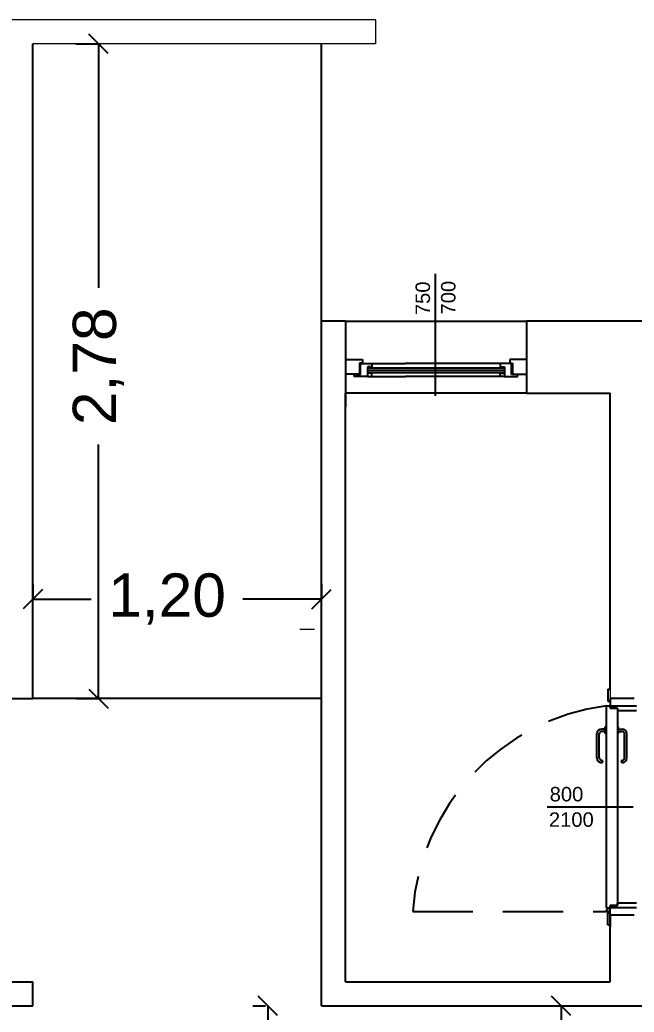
# Model space of a CAD drawing. Header units: millimetres. Extents: x 1769 to 2783, y -1222 to -971.
# Drawn here: x 2672.652 to 2675.206, y -1006.235 to -1002.11 of the extents above; entities that cross this region are included whole.
import ezdxf

# ---------------------------------------------------------------- set-up
doc = ezdxf.new("R2010")
doc.units = ezdxf.units.MM
doc.linetypes.add('234A', pattern=[2, 1.5, -0.5])
doc.linetypes.add('HIDDEN', pattern=[0.375, 0.25, -0.125])
for name, color, linetype in [('FINESTRE', 1, 'Continuous'), ('LINEE SOTTILI', 1, 'Continuous'), ('muri', 7, 'Continuous'), ('PROSPETTI', 252, 'Continuous'), ('quote', 6, 'Continuous')]:
    doc.layers.add(name, color=color, linetype=linetype)
doc.styles.add('ARIAL', font='arial.ttf')
doc.styles.add('ROMANS', font='arial.ttf', dxfattribs={"height": 0.15})
doc.dimstyles.new('1a100', dxfattribs={"dimtxt": 0.18, "dimasz": 0.08, "dimexe": 0.01, "dimexo": 0.0625, "dimgap": 0.09, "dimtad": 0, "dimzin": 0, "dimdsep": 46, "dimtxsty": 'ARIAL', "dimblk": 'OBLIQUE', "dimcen": 0.08, "dimclrd": 1, "dimclre": 1, "dimadec": 0, "dimazin": 0, "dimtfac": 1, "dimtofl": 0, "dimtmove": 0, "dimatfit": 1, "dimfxl": 1, "dimtolj": 1, "dimtzin": 0, "dimarcsym": 0})

# ---------------------------------------------------------------- blocks, each defined once
blk = doc.blocks.new('_Oblique')
at = {"color": 0, "linetype": 'ByBlock', "lineweight": -2}
blk.add_line((-0.5, -0.5), (0.5, 0.5), dxfattribs=at)
blk = doc.blocks.new('*D16')
at = {"layer": 'Defpoints', "color": 0, "lineweight": 60, "ltscale": 0.2, "transparency": 16777216}
for p in [(2672.7059, -1004.5186), (2673.9059, -1004.5176), (2673.9059, -1004.5186)]:
    blk.add_point(p, dxfattribs=at)
at = {"layer": 'quote', "color": 1, "lineweight": -2, "ltscale": 0.2, "transparency": 16777216}
for p, q in [((2672.7059, -1004.4561), (2672.7059, -1004.5076)), ((2673.9059, -1004.4561), (2673.9059, -1004.5076)), ((2672.7059, -1004.5176), (2672.9491, -1004.5176)), ((2673.9059, -1004.5176), (2673.5791, -1004.5176))]:
    blk.add_line(p, q, dxfattribs=at)
at = {"layer": 'quote', "color": 1, "lineweight": -2, "ltscale": 0.2, "transparency": 16777216, "xscale": 0.08, "yscale": 0.08, "zscale": 0.08, "rotation": 180}
blk.add_blockref('_Oblique', (2672.7059, -1004.5176), dxfattribs=at)
at = {"layer": 'quote', "color": 1, "lineweight": -2, "ltscale": 0.2, "transparency": 16777216, "xscale": 0.08, "yscale": 0.08, "zscale": 0.08}
blk.add_blockref('_Oblique', (2673.9059, -1004.5176), dxfattribs=at)
at = {"layer": 'quote', "color": 0, "ltscale": 0.2, "transparency": 16777216, "insert": (2673.2641, -1004.5176), "char_height": 0.18, "attachment_point": 5, "style": 'ARIAL'}
blk.add_mtext('\\A1;1,20', dxfattribs=at)
blk = doc.blocks.new('*D17')
at = {"layer": 'Defpoints', "color": 0, "lineweight": 60, "ltscale": 0.2, "transparency": 16777216}
for p in [(2673.6826, -1006.2082), (2673.6826, -1010.7782), (2673.6826, -1010.7782)]:
    blk.add_point(p, dxfattribs=at)
at = {"layer": 'quote', "color": 1, "lineweight": -2, "ltscale": 0.2, "transparency": 16777216}
for p, q in [((2673.6201, -1006.2082), (2673.6726, -1006.2082)), ((2673.6826, -1006.2082), (2673.6826, -1008.1661)), ((2673.6826, -1010.7782), (2673.6826, -1008.8203)), ((2673.6201, -1010.7782), (2673.6726, -1010.7782))]:
    blk.add_line(p, q, dxfattribs=at)
at = {"layer": 'quote', "color": 1, "lineweight": -2, "ltscale": 0.2, "transparency": 16777216, "xscale": 0.08, "yscale": 0.08, "zscale": 0.08}
for p, rotation in [((2673.6826, -1006.2082), 90), ((2673.6826, -1010.7782), 270)]:
    blk.add_blockref('_Oblique', p, dxfattribs=dict(at, rotation=rotation))
at = {"layer": 'quote', "color": 0, "ltscale": 0.2, "transparency": 16777216, "insert": (2673.6826, -1008.4932), "char_height": 0.18, "attachment_point": 5, "rotation": 90, "style": 'ARIAL'}
blk.add_mtext('\\A1;4,60', dxfattribs=at)
blk = doc.blocks.new('*D19')
at = {"layer": 'Defpoints', "color": 0, "lineweight": 60, "ltscale": 0.2, "transparency": 16777216}
for p in [(2674.9022, -1006.2082), (2674.9022, -1006.2082), (2674.9022, -1007.1982)]:
    blk.add_point(p, dxfattribs=at)
at = {"layer": 'quote', "color": 1, "lineweight": -2, "ltscale": 0.2, "transparency": 16777216}
for p, q in [((2674.8397, -1006.2082), (2674.8922, -1006.2082)), ((2674.9022, -1006.2082), (2674.9022, -1006.3882)), ((2674.9022, -1007.1982), (2674.9022, -1007.0182)), ((2674.8397, -1007.1982), (2674.8922, -1007.1982))]:
    blk.add_line(p, q, dxfattribs=at)
at = {"layer": 'quote', "color": 1, "lineweight": -2, "ltscale": 0.2, "transparency": 16777216, "xscale": 0.08, "yscale": 0.08, "zscale": 0.08}
for p, rotation in [((2674.9022, -1006.2082), 90), ((2674.9022, -1007.1982), 270)]:
    blk.add_blockref('_Oblique', p, dxfattribs=dict(at, rotation=rotation))
at = {"layer": 'quote', "color": 0, "ltscale": 0.2, "transparency": 16777216, "insert": (2674.9022, -1006.7032), "char_height": 0.18, "attachment_point": 5, "rotation": 90, "style": 'ARIAL'}
blk.add_mtext('\\A1;1,00', dxfattribs=at)
blk = doc.blocks.new('*D31')
at = {"layer": 'Defpoints', "color": 0, "lineweight": 60, "ltscale": 0.2, "transparency": 16777216}
for p in [(2672.8219, -1002.2096), (2672.9786, -1002.2096), (2672.8219, -1004.9314)]:
    blk.add_point(p, dxfattribs=at)
at = {"layer": 'quote', "color": 1, "lineweight": -2, "ltscale": 0.2, "transparency": 16777216}
for p, q in [((2672.8844, -1002.2096), (2672.9886, -1002.2096)), ((2672.9786, -1002.2096), (2672.9786, -1003.2242)), ((2672.9786, -1004.9314), (2672.9786, -1003.8752)), ((2672.8844, -1004.9314), (2672.9886, -1004.9314))]:
    blk.add_line(p, q, dxfattribs=at)
at = {"layer": 'quote', "color": 1, "lineweight": -2, "ltscale": 0.2, "transparency": 16777216, "xscale": 0.08, "yscale": 0.08, "zscale": 0.08}
for p, rotation in [((2672.9786, -1002.2096), 90), ((2672.9786, -1004.9314), 270)]:
    blk.add_blockref('_Oblique', p, dxfattribs=dict(at, rotation=rotation))
at = {"layer": 'quote', "color": 0, "ltscale": 0.2, "transparency": 16777216, "insert": (2672.9786, -1003.5497), "char_height": 0.18, "attachment_point": 5, "rotation": 90, "style": 'ARIAL'}
blk.add_mtext('\\A1;2,78', dxfattribs=at)

msp = doc.modelspace()

# ---------------------------------------------------------------- linework, layer by layer
at = {"color": 1, "linetype": 'Continuous'}
for p, q in [((2674.0059, -1003.522), (2674.0759, -1003.522)), ((2674.0059, -1003.522), (2674.0059, -1003.582)), ((2674.0759, -1003.522), (2674.0759, -1003.5368)), ((2674.6886, -1003.522), (2674.6886, -1003.5368)), ((2674.7586, -1003.522), (2674.6886, -1003.522)), ((2674.7586, -1003.522), (2674.7586, -1003.582)), ((2674.0647, -1003.5368), (2674.0647, -1003.582)), ((2674.0759, -1003.5368), (2674.0647, -1003.5368)), ((2674.0687, -1003.5383), (2674.1155, -1003.5383)), ((2674.0687, -1003.5836), (2674.0687, -1003.5383)), ((2674.0972, -1003.5526), (2674.0972, -1003.5917)), ((2674.1155, -1003.5526), (2674.0972, -1003.5526)), ((2674.0972, -1003.5557), (2674.6673, -1003.5557)), ((2674.0972, -1003.5657), (2674.6673, -1003.5657)), ((2674.1155, -1003.5383), (2674.2538, -1003.5383)), ((2674.1155, -1003.5383), (2674.1155, -1003.5526)), ((2674.649, -1003.5383), (2674.2538, -1003.5383)), ((2674.6957, -1003.5383), (2674.649, -1003.5383)), ((2674.649, -1003.5383), (2674.649, -1003.5526)), ((2674.649, -1003.5526), (2674.6673, -1003.5526)), ((2674.6673, -1003.5526), (2674.6673, -1003.5917)), ((2674.6886, -1003.5368), (2674.6998, -1003.5368)), ((2674.6957, -1003.5836), (2674.6957, -1003.5383)), ((2674.6998, -1003.5368), (2674.6998, -1003.582)), ((2674.0647, -1003.582), (2674.0059, -1003.582)), ((2674.0339, -1003.582), (2674.0259, -1003.582)), ((2674.0423, -1003.5836), (2674.0687, -1003.5836)), ((2674.0423, -1003.5917), (2674.0423, -1003.5836)), ((2674.0972, -1003.5917), (2674.0423, -1003.5917)), ((2674.0972, -1003.5757), (2674.6673, -1003.5757)), ((2674.1155, -1003.579), (2674.0972, -1003.579)), ((2674.0972, -1003.579), (2674.0972, -1003.5887)), ((2674.0972, -1003.5887), (2674.0972, -1003.5917)), ((2674.0972, -1003.5917), (2674.1013, -1003.5917)), ((2674.1013, -1003.5917), (2674.1155, -1003.5917)), ((2674.1125, -1003.579), (2674.1023, -1003.579)), ((2674.1114, -1003.5917), (2674.2548, -1003.5917)), ((2674.1155, -1003.5917), (2674.1155, -1003.579)), ((2674.6531, -1003.5917), (2674.2548, -1003.5917)), ((2674.649, -1003.579), (2674.6673, -1003.579)), ((2674.649, -1003.5917), (2674.649, -1003.579)), ((2674.6632, -1003.5917), (2674.649, -1003.5917)), ((2674.652, -1003.579), (2674.6622, -1003.579)), ((2674.6673, -1003.5917), (2674.6632, -1003.5917)), ((2674.6673, -1003.579), (2674.6673, -1003.5887)), ((2674.6673, -1003.5887), (2674.6673, -1003.5917)), ((2674.6673, -1003.5917), (2674.7222, -1003.5917)), ((2674.7222, -1003.5836), (2674.6957, -1003.5836)), ((2674.6998, -1003.582), (2674.7586, -1003.582)), ((2674.7222, -1003.5917), (2674.7222, -1003.5836)), ((2674.7506, -1003.582), (2674.7586, -1003.582))]:
    msp.add_line(p, q, dxfattribs=at)
at = {"color": 1, "linetype": 'HIDDEN'}
msp.add_lwpolyline([(2675.091, -1004.9614, 0.35753), (2674.2855, -1005.8168), (2675.091, -1005.8168)], format="xyb", dxfattribs=at)
at = {"layer": 'FINESTRE', "color": 1}
for p, q in [((2674.3801, -1003.6732), (2674.3801, -1003.1657)), ((2674.0059, -1003.362), (2674.7586, -1003.362)), ((2674.7586, -1003.662), (2674.0059, -1003.662)), ((2675.096, -1004.8914), (2675.096, -1004.9414)), ((2675.096, -1004.8914), (2675.106, -1004.8914)), ((2675.1059, -1004.9313), (2675.106, -1004.9714)), ((2675.091, -1005.8014), (2675.091, -1004.9614)), ((2675.096, -1004.9414), (2675.106, -1004.9414)), ((2675.216, -1004.9622), (2675.106, -1004.9622)), ((2675.106, -1004.9714), (2675.136, -1004.9714)), ((2675.136, -1004.9714), (2675.106, -1004.9714)), ((2675.136, -1004.9714), (2675.136, -1005.7914)), ((2675.136, -1004.9714), (2675.136, -1004.9814)), ((2675.216, -1004.9814), (2675.136, -1004.9814)), ((2675.091, -1005.0488), (2675.086, -1005.0488)), ((2675.086, -1005.0763), (2675.086, -1005.0488)), ((2675.136, -1005.0488), (2675.141, -1005.0488)), ((2675.141, -1005.0763), (2675.141, -1005.0488)), ((2675.051, -1005.1776), (2675.051, -1005.0776)), ((2675.061, -1005.1776), (2675.061, -1005.0776)), ((2675.086, -1005.0576), (2675.071, -1005.0576)), ((2675.086, -1005.0676), (2675.071, -1005.0676)), ((2675.091, -1005.0763), (2675.086, -1005.0763)), ((2675.136, -1005.0763), (2675.141, -1005.0763)), ((2675.141, -1005.0576), (2675.156, -1005.0576)), ((2675.141, -1005.0676), (2675.156, -1005.0676)), ((2675.166, -1005.1776), (2675.166, -1005.0776)), ((2675.176, -1005.1776), (2675.176, -1005.0776)), ((2674.8442, -1005.3814), (2675.2012, -1005.3814)), ((2675.136, -1005.7914), (2675.106, -1005.7914)), ((2675.106, -1005.7914), (2675.136, -1005.7914)), ((2675.106, -1005.7914), (2675.106, -1005.8014)), ((2675.106, -1005.8314), (2675.106, -1005.7914)), ((2675.136, -1005.7914), (2675.136, -1005.7814)), ((2675.216, -1005.7814), (2675.136, -1005.7814)), ((2675.091, -1005.8014), (2675.106, -1005.8014)), ((2675.096, -1005.8714), (2675.096, -1005.8214)), ((2675.096, -1005.8214), (2675.106, -1005.8214)), ((2675.216, -1005.8006), (2675.106, -1005.8006)), ((2675.096, -1005.8714), (2675.106, -1005.8714))]:
    msp.add_line(p, q, dxfattribs=at)
msp.add_circle((2675.0985, -1005.8099), 0.0075, dxfattribs=at)
for centre, radius, start, end in [((2675.071, -1005.0776), 0.02, 90, 180), ((2675.071, -1005.0776), 0.01, 90, 180), ((2675.156, -1005.0776), 0.02, 360, 90), ((2675.156, -1005.0776), 0.01, 360, 90), ((2675.071, -1005.1776), 0.02, 180, 270), ((2675.071, -1005.1776), 0.01, 180, 270), ((2675.156, -1005.1776), 0.01, 270, 360), ((2675.156, -1005.1776), 0.02, 270, 360), ((2675.0705, -1005.1926), 0.00502, 274.9677, 85.0323), ((2675.1564, -1005.1926), 0.00502, 94.9677, 265.0323)]:
    msp.add_arc(centre, radius, start, end, dxfattribs=at)
at = {"layer": 'LINEE SOTTILI', "color": 1, "ltscale": 0.2}
for p, q in [((2673.9059, -1003.362), (2673.9059, -1002.2096)), ((2673.9059, -1004.9314), (2672.7059, -1004.9314))]:
    msp.add_line(p, q, dxfattribs=at)
at = {"layer": 'LINEE SOTTILI', "color": 1, "linetype": '234A', "lineweight": 0, "ltscale": 0.06}
msp.add_line((2673.8161, -1004.643), (2673.8772, -1004.643), dxfattribs=at)
at = {"layer": 'muri', "color": 3, "linetype": 'ByBlock', "lineweight": 0, "ltscale": 0.2}
for p, q in [((2674.1309, -1002.1096), (2669.0759, -1002.1096)), ((2674.1309, -1002.1096), (2674.1309, -1002.2096)), ((2674.1309, -1002.2096), (2672.7059, -1002.2096))]:
    msp.add_line(p, q, dxfattribs=at)
at = {"layer": 'muri', "color": 3}
for p, q in [((2672.7059, -1004.9314), (2672.7059, -1002.2096)), ((2673.9059, -1006.2082), (2673.9059, -1003.362)), ((2674.0059, -1003.362), (2673.9059, -1003.362)), ((2674.0059, -1003.362), (2674.0059, -1003.7185)), ((2674.7586, -1003.362), (2674.7586, -1003.662)), ((2675.2759, -1003.362), (2674.7586, -1003.362)), ((2674.0059, -1006.1082), (2674.0059, -1003.662)), ((2674.7586, -1003.662), (2675.1059, -1003.662)), ((2675.106, -1004.8914), (2675.1059, -1003.662)), ((2672.6059, -1004.9314), (2672.7059, -1004.9314)), ((2675.2059, -1004.9314), (2675.106, -1004.9314)), ((2675.1059, -1006.1082), (2675.1059, -1005.8314)), ((2675.106, -1005.8314), (2675.1059, -1005.8813)), ((2675.2059, -1005.8314), (2675.106, -1005.8314)), ((2671.6059, -1006.1082), (2672.7059, -1006.1082)), ((2672.7059, -1006.2082), (2672.7059, -1006.1082)), ((2674.0059, -1006.1082), (2675.1059, -1006.1082)), ((2671.6059, -1006.2082), (2672.7059, -1006.2082)), ((2673.9059, -1006.2082), (2675.1059, -1006.2082)), ((2675.1059, -1006.2082), (2676.6559, -1006.2082)), ((2675.1059, -1006.2082), (2675.2059, -1006.2082))]:
    msp.add_line(p, q, dxfattribs=at)
at = {"layer": 'muri', "color": 3, "linetype": 'ByBlock', "lineweight": 0, "ltscale": 0.2}
msp.add_lwpolyline([(2675.1059, -1004.8812), (2675.1059, -1004.9314)], dxfattribs=at)
at = {"layer": 'PROSPETTI'}
for p in [(2675.091, -1004.9614), (2675.106, -1004.9714)]:
    msp.add_line(p, (2675.106, -1004.9614), dxfattribs=at)

# ---------------------------------------------------------------- texts
at = {"layer": 'FINESTRE', "color": 1, "style": 'ROMANS'}
for s, p in [('700', (2674.4629, -1003.3345)), ('750', (2674.3571, -1003.3371))]:
    msp.add_text(s, height=0.06, rotation=90, dxfattribs=at).set_placement(p)
for s, p in [('800', (2674.8547, -1005.3584)), ('2100', (2674.8515, -1005.4641))]:
    msp.add_text(s, height=0.06, dxfattribs=at).set_placement(p)

# ---------------------------------------------------------------- dimensions: what is measured, and where the dimension line sits
at = {"layer": 'quote', "ltscale": 0.2}
for base, p1, p2, angle, text, picture, middle in [((2672.9786, -1002.2096), (2672.8219, -1004.9314), (2672.8219, -1002.2096), 90, '2,78', '*D31', (2672.9786, -1003.5497)), ((2673.9059, -1004.5176), (2672.7059, -1004.5186), (2673.9059, -1004.5186), 0, '1,20', '*D16', (2673.2641, -1004.5176))]:
    dim = msp.add_linear_dim(base=base, p1=p1, p2=p2, angle=angle, text=text, dimstyle='1a100', dxfattribs=at)
    dim.commit()
    dim.dimension.update_dxf_attribs({"geometry": picture, "text_midpoint": middle, "dimtype": 161})
for p1, p2, text, picture, middle in [((2673.6826, -1006.2082), (2673.6826, -1010.7782), '4,60', '*D17', (2673.6826, -1008.4932)), ((2674.9022, -1007.1982), (2674.9022, -1006.2082), '1,00', '*D19', (2674.9022, -1006.7032))]:
    dim = msp.add_aligned_dim(p1=p1, p2=p2, distance=0, text=text, dimstyle='1a100', dxfattribs=at)
    dim.commit()
    dim.dimension.update_dxf_attribs({"geometry": picture, "text_midpoint": middle})

doc.saveas('drawing.dxf')
